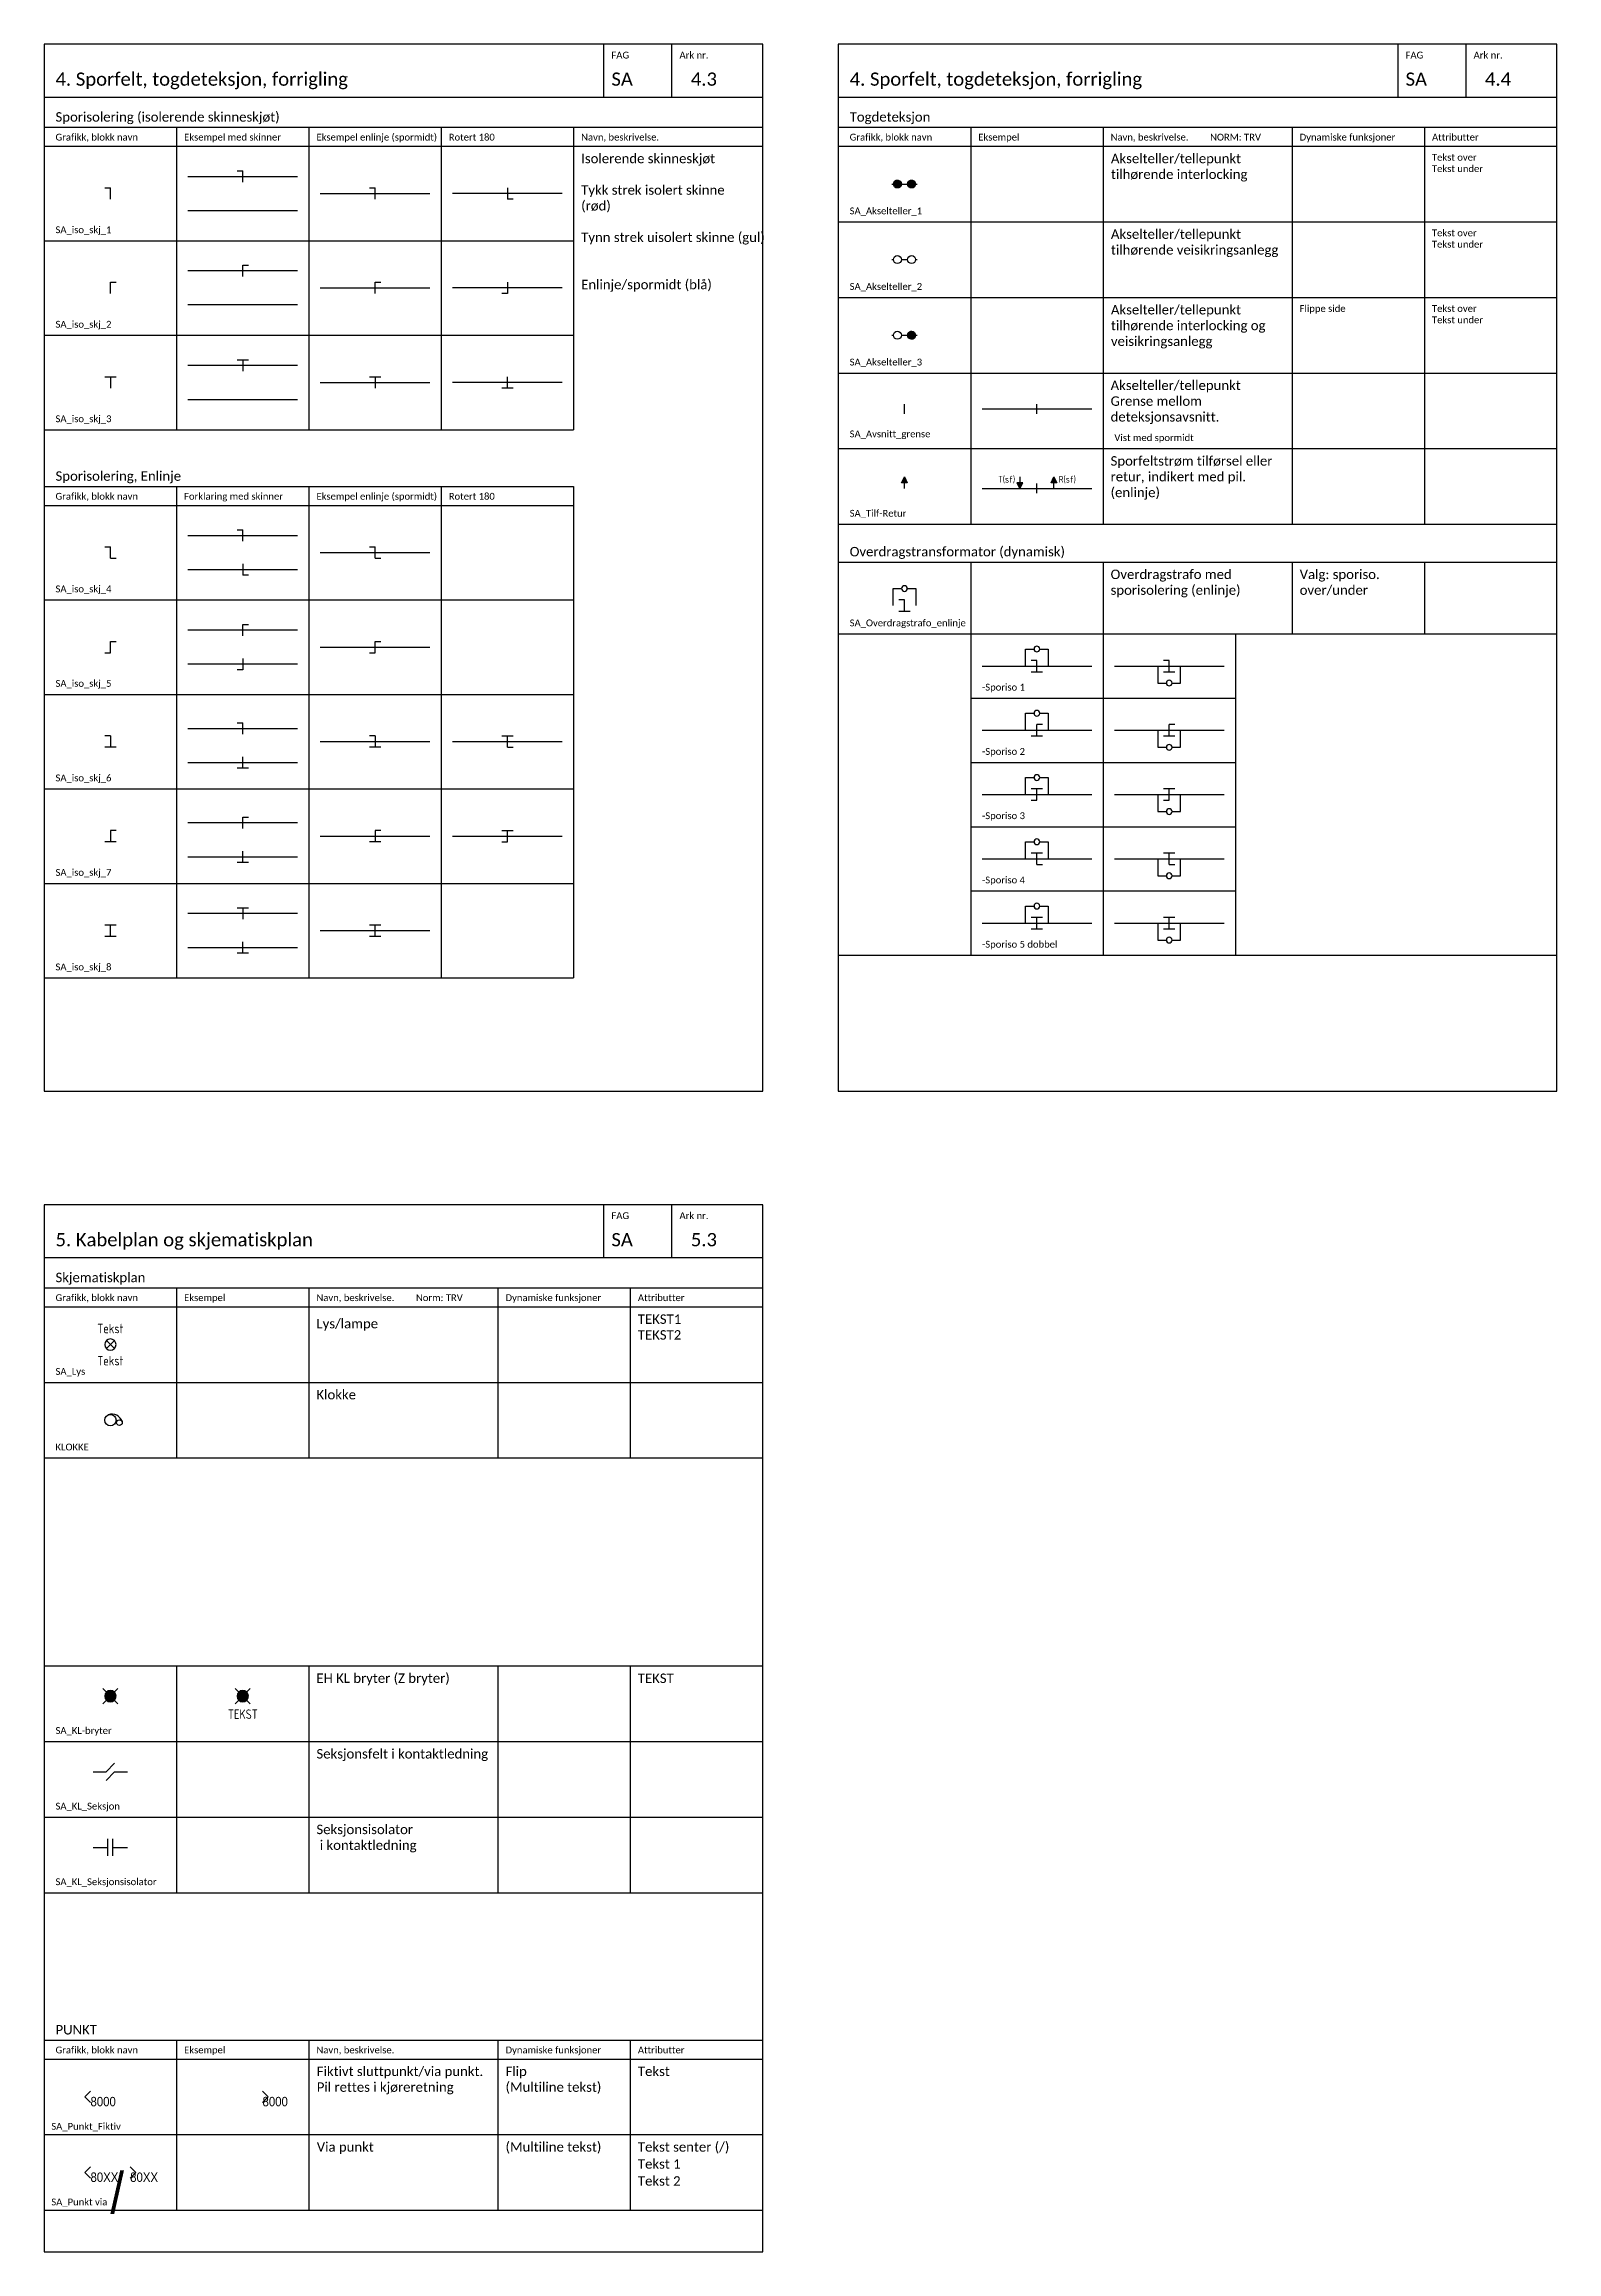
# Model space of a CAD drawing. Header units: millimetres. Extents: x -210 to 2500, y -2763 to 277.
# Drawn here: x 420 to 820, y -1228 to -644 of the extents above; entities that cross this region are included whole.
import ezdxf
from ezdxf.enums import TextEntityAlignment as Align

# ---------------------------------------------------------------- set-up
doc = ezdxf.new("R2018")
doc.units = ezdxf.units.MM
for name, color, linetype in [('RAMME', 5, 'Continuous'), ('RAMME SYMBOLER', 4, 'Continuous'), ('RAMME TEKST', 7, 'Continuous'), ('SIG-Komponenter', 2, 'Continuous'), ('SIG-Signaler', 2, 'Continuous'), ('SIG-SPOR enlinje', 5, 'Continuous'), ('SIG-SPOR-I', 1, 'Continuous'), ('SIG-SPOR-U', 2, 'Continuous'), ('SIG-Sporavsnitt', 2, 'Continuous'), ('SIG-Tekst-18', 4, 'Continuous'), ('SIG_ATT_Tekst18', 4, 'Continuous'), ('SIG_ATT_Tekst25', 2, 'Continuous')]:
    doc.layers.add(name, color=color, linetype=linetype)
doc.styles.add('Calibri', font='calibri.ttf')
doc.styles.add('ISOCP', font='isocp.shx', dxfattribs={"width": 0.9})
doc.styles.get("Standard").update_dxf_attribs({"font": 'txt.shx'})

# ---------------------------------------------------------------- blocks, each defined once
blk = doc.blocks.new('KLOKKE')
at = {"color": 0, "linetype": 'ByBlock', "lineweight": -2}
for centre, radius in [((0, 0), 1.5), ((2.39, -0.65), 0.75)]:
    blk.add_circle(centre, radius, dxfattribs=at)
blk.add_arc((0.47, -1.15), 2.74, 14.46274, 111.8889, dxfattribs=at)
blk = doc.blocks.new('SA_Avsnitt_grense')
at = {"color": 0, "linetype": 'ByBlock', "lineweight": -2}
blk.add_line((0, -1.25), (0, 1.25), dxfattribs=at)
at = {"color": 0, "linetype": 'ByBlock', "lineweight": -2, "const_width": 0.16}
blk.add_lwpolyline([(0, -1.25), (0, 1.25)], dxfattribs=at)
blk = doc.blocks.new('SA_Tilf-Retur')
at = {"linetype": 'ByBlock', "lineweight": -2}
h = blk.add_hatch(color=0, dxfattribs=at)
h.dxf.hatch_style = 1
h.paths.add_polyline_path([(-0.75, 1.5), (0, 3), (0.75, 1.5)])
at = {"color": 0, "linetype": 'ByBlock', "lineweight": -2}
blk.add_lwpolyline([(-0.75, 1.5), (0, 3), (0.75, 1.5)], close=True, dxfattribs=at)
for points in [[(0.7, 1.6), (-0.7, 1.6)], [(0.65, 1.7), (-0.65, 1.7)], [(0.6, 1.8), (-0.6, 1.8)], [(0.55, 1.9), (-0.55, 1.9)], [(0.5, 2), (-0.5, 2)], [(0.45, 2.1), (-0.45, 2.1)], [(0.4, 2.2), (-0.4, 2.2)], [(0.35, 2.3), (-0.35, 2.3)], [(0.3, 2.4), (-0.3, 2.4)], [(0.25, 2.5), (-0.25, 2.5)], [(0.2, 2.6), (-0.2, 2.6)], [(0.15, 2.7), (-0.15, 2.7)], [(0.1, 2.8), (-0.1, 2.8)], [(0.05, 2.9), (-0.05, 2.9)], [(0, 0), (0, 1.5)]]:
    blk.add_lwpolyline(points, dxfattribs=at)
blk = doc.blocks.new('*U492')
at = {"color": 0, "linetype": 'ByBlock', "lineweight": -2}
for points in [[(-3, 0), (-3, 4.5)], [(-3, 4.5), (-0.75, 4.5)], [(0, 1.5), (-1.5, 1.5)], [(0, -1.5), (0, 1.5)], [(0.75, 4.5), (3, 4.5)], [(3, 4.5), (3, 0)], [(-1.5, -1.5), (0, -1.5)], [(0, -1.5), (1.5, -1.5)]]:
    blk.add_lwpolyline(points, dxfattribs=at)
for start, end in [(0, 180), (180, 0)]:
    blk.add_arc((0, 4.5), 0.75, start, end, dxfattribs=at)
blk = doc.blocks.new('*U497')
at = {"color": 0, "linetype": 'ByBlock', "lineweight": -2}
for points in [[(-3, 0), (-3, -4.5)], [(0, 1.5), (-1.5, 1.5)], [(0, -1.5), (0, 1.5)], [(3, -4.5), (3, 0)], [(-3, -4.5), (-0.75, -4.5)], [(-1.5, -1.5), (0, -1.5)], [(0, -1.5), (1.5, -1.5)], [(0.75, -4.5), (3, -4.5)]]:
    blk.add_lwpolyline(points, dxfattribs=at)
for start, end in [(0, 180), (180, 0)]:
    blk.add_arc((0, -4.5), 0.75, start, end, dxfattribs=at)
blk = doc.blocks.new('*U493')
at = {"color": 0, "linetype": 'ByBlock', "lineweight": -2}
for points in [[(-3, 0), (-3, -4.5)], [(0, -1.5), (0, 1.5)], [(1.5, 1.5), (0, 1.5)], [(3, -4.5), (3, 0)], [(-3, -4.5), (-0.75, -4.5)], [(-1.5, -1.5), (0, -1.5)], [(0, -1.5), (1.5, -1.5)], [(0.75, -4.5), (3, -4.5)]]:
    blk.add_lwpolyline(points, dxfattribs=at)
for start, end in [(0, 180), (180, 0)]:
    blk.add_arc((0, -4.5), 0.75, start, end, dxfattribs=at)
blk = doc.blocks.new('*U494')
at = {"color": 0, "linetype": 'ByBlock', "lineweight": -2}
for points in [[(-3, 0), (-3, -4.5)], [(0, 1.5), (-1.5, 1.5)], [(0, -1.5), (0, 1.5)], [(1.5, 1.5), (0, 1.5)], [(3, -4.5), (3, 0)], [(-3, -4.5), (-0.75, -4.5)], [(-1.5, -1.5), (0, -1.5)], [(0.75, -4.5), (3, -4.5)]]:
    blk.add_lwpolyline(points, dxfattribs=at)
for start, end in [(0, 180), (180, 0)]:
    blk.add_arc((0, -4.5), 0.75, start, end, dxfattribs=at)
blk = doc.blocks.new('*U495')
at = {"color": 0, "linetype": 'ByBlock', "lineweight": -2}
for points in [[(-3, 0), (-3, -4.5)], [(0, 1.5), (-1.5, 1.5)], [(0, -1.5), (0, 1.5)], [(1.5, 1.5), (0, 1.5)], [(3, -4.5), (3, 0)], [(-3, -4.5), (-0.75, -4.5)], [(0, -1.5), (1.5, -1.5)], [(0.75, -4.5), (3, -4.5)]]:
    blk.add_lwpolyline(points, dxfattribs=at)
for start, end in [(0, 180), (180, 0)]:
    blk.add_arc((0, -4.5), 0.75, start, end, dxfattribs=at)
blk = doc.blocks.new('*U496')
at = {"color": 0, "linetype": 'ByBlock', "lineweight": -2}
for points in [[(-3, 0), (-3, -4.5)], [(0, 1.5), (-1.5, 1.5)], [(0, -1.5), (0, 1.5)], [(1.5, 1.5), (0, 1.5)], [(3, -4.5), (3, 0)], [(-3, -4.5), (-0.75, -4.5)], [(-1.5, -1.5), (0, -1.5)], [(0, -1.5), (1.5, -1.5)], [(0.75, -4.5), (3, -4.5)]]:
    blk.add_lwpolyline(points, dxfattribs=at)
for start, end in [(0, 180), (180, 0)]:
    blk.add_arc((0, -4.5), 0.75, start, end, dxfattribs=at)
blk = doc.blocks.new('*U488')
at = {"color": 0, "linetype": 'ByBlock', "lineweight": -2}
for points in [[(-3, 0), (-3, 4.5)], [(-3, 4.5), (-0.75, 4.5)], [(0, -1.5), (0, 1.5)], [(1.5, 1.5), (0, 1.5)], [(0.75, 4.5), (3, 4.5)], [(3, 4.5), (3, 0)], [(-1.5, -1.5), (0, -1.5)], [(0, -1.5), (1.5, -1.5)]]:
    blk.add_lwpolyline(points, dxfattribs=at)
for start, end in [(0, 180), (180, 0)]:
    blk.add_arc((0, 4.5), 0.75, start, end, dxfattribs=at)
blk = doc.blocks.new('*U489')
at = {"color": 0, "linetype": 'ByBlock', "lineweight": -2}
for points in [[(-3, 0), (-3, 4.5)], [(-3, 4.5), (-0.75, 4.5)], [(0, 1.5), (-1.5, 1.5)], [(0, -1.5), (0, 1.5)], [(1.5, 1.5), (0, 1.5)], [(0.75, 4.5), (3, 4.5)], [(3, 4.5), (3, 0)], [(-1.5, -1.5), (0, -1.5)]]:
    blk.add_lwpolyline(points, dxfattribs=at)
for start, end in [(0, 180), (180, 0)]:
    blk.add_arc((0, 4.5), 0.75, start, end, dxfattribs=at)
blk = doc.blocks.new('*U490')
at = {"color": 0, "linetype": 'ByBlock', "lineweight": -2}
for points in [[(-3, 0), (-3, 4.5)], [(-3, 4.5), (-0.75, 4.5)], [(0, 1.5), (-1.5, 1.5)], [(0, -1.5), (0, 1.5)], [(1.5, 1.5), (0, 1.5)], [(0.75, 4.5), (3, 4.5)], [(3, 4.5), (3, 0)], [(0, -1.5), (1.5, -1.5)]]:
    blk.add_lwpolyline(points, dxfattribs=at)
for start, end in [(0, 180), (180, 0)]:
    blk.add_arc((0, 4.5), 0.75, start, end, dxfattribs=at)
blk = doc.blocks.new('*U491')
at = {"color": 0, "linetype": 'ByBlock', "lineweight": -2}
for points in [[(-3, 0), (-3, 4.5)], [(-3, 4.5), (-0.75, 4.5)], [(0, 1.5), (-1.5, 1.5)], [(0, -1.5), (0, 1.5)], [(1.5, 1.5), (0, 1.5)], [(0.75, 4.5), (3, 4.5)], [(3, 4.5), (3, 0)], [(-1.5, -1.5), (0, -1.5)], [(0, -1.5), (1.5, -1.5)]]:
    blk.add_lwpolyline(points, dxfattribs=at)
for start, end in [(0, 180), (180, 0)]:
    blk.add_arc((0, 4.5), 0.75, start, end, dxfattribs=at)
blk = doc.blocks.new('SA_KL-bryter')
at = {"linetype": 'ByBlock', "lineweight": -2}
h = blk.add_hatch(color=0, dxfattribs=at)
h.dxf.hatch_style = 1
edge = h.paths.add_edge_path()
edge.add_arc((0, 0), 1.5, 0, 180)
edge.add_arc((0, 0), 1.5, 180, 360)
at = {"color": 0, "linetype": 'ByBlock', "lineweight": -2}
for points in [[(-2, -2), (2, 2)], [(-2, 2), (2, -2)]]:
    blk.add_lwpolyline(points, dxfattribs=at)
blk.add_lwpolyline([(1.5, 0, 1), (-1.5, 0, 1), (1.5, 0, 1)], format="xyb", dxfattribs=at)
for points in [[(1.4, 0, 1), (-1.4, 0, 1)], [(1.3, 0, 1), (-1.3, 0, 1)], [(1.2, 0, 1), (-1.2, 0, 1)], [(1.1, 0, 1), (-1.1, 0, 1)], [(1, 0, 1), (-1, 0, 1)], [(0.9, 0, 1), (-0.9, 0, 1)], [(0.8, 0, 1), (-0.8, 0, 1)], [(0.7, 0, 1), (-0.7, 0, 1)], [(0.6, 0, 1), (-0.6, 0, 1)], [(0.5, 0, 1), (-0.5, 0, 1)], [(0.4, 0, 1), (-0.4, 0, 1)], [(0.3, 0, 1), (-0.3, 0, 1)], [(0.2, 0, 1), (-0.2, 0, 1)], [(0.1, 0, 1), (-0.1, 0, 1)]]:
    blk.add_lwpolyline(points, format="xyb", close=True, dxfattribs=at)
at = {"layer": 'SIG_ATT_Tekst25', "style": 'ISOCP', "width": 0.9}
blk.add_attdef('Bryter', text='', height=2.5, dxfattribs=at).set_placement((0.04, -4.76), align=Align.MIDDLE)
blk = doc.blocks.new('SA_iso_skj_1')
at = {"color": 0, "linetype": 'ByBlock', "lineweight": -2}
for p in [(-1.5, 1.5), (0, -1.5)]:
    blk.add_line(p, (0, 1.5), dxfattribs=at)
blk = doc.blocks.new('SA_iso_skj_2')
at = {"color": 0, "linetype": 'ByBlock', "lineweight": -2}
for p, q in [((0, -1.5), (0, 1.5)), ((0, 1.5), (1.5, 1.5))]:
    blk.add_line(p, q, dxfattribs=at)
blk = doc.blocks.new('SA_iso_skj_3')
at = {"color": 0, "linetype": 'ByBlock', "lineweight": -2}
for p, q in [((-1.5, 1.5), (1.5, 1.5)), ((0, 1.5), (0, -1.5))]:
    blk.add_line(p, q, dxfattribs=at)
blk = doc.blocks.new('SA_iso_skj_4')
at = {"color": 0, "linetype": 'ByBlock', "lineweight": -2}
for p, q in [((-1.5, 1.5), (0, 1.5)), ((0, -1.5), (0, 1.5)), ((0, -1.5), (1.5, -1.5))]:
    blk.add_line(p, q, dxfattribs=at)
blk = doc.blocks.new('SA_iso_skj_5')
at = {"color": 0, "linetype": 'ByBlock', "lineweight": -2}
for p, q in [((0, 1.5), (1.5, 1.5)), ((0, -1.5), (0, 1.5)), ((-1.5, -1.5), (0, -1.5))]:
    blk.add_line(p, q, dxfattribs=at)
blk = doc.blocks.new('SA_iso_skj_6')
at = {"color": 0, "linetype": 'ByBlock'}
for points in [[(0, 1.5), (-1.5, 1.5)], [(0, 1.5), (0, -1.5)], [(0, -1.5), (-1.5, -1.5)], [(1.5, -1.5), (0, -1.5)]]:
    blk.add_lwpolyline(points, dxfattribs=at)
blk = doc.blocks.new('SA_iso_skj_7')
at = {"color": 0, "linetype": 'ByBlock'}
for points in [[(0, 1.5), (0, -1.5)], [(1.5, 1.5), (0, 1.5)], [(0, -1.5), (-1.5, -1.5)], [(1.5, -1.5), (0, -1.5)]]:
    blk.add_lwpolyline(points, dxfattribs=at)
blk = doc.blocks.new('SA_iso_skj_8')
at = {"color": 0, "linetype": 'ByBlock', "lineweight": -2}
for p, q in [((-1.5, 1.5), (1.5, 1.5)), ((0, -1.5), (0, 1.5)), ((-1.5, -1.5), (1.5, -1.5))]:
    blk.add_line(p, q, dxfattribs=at)
blk = doc.blocks.new('SA_KL_Seksjon')
at = {"color": 0, "linetype": 'ByBlock', "lineweight": -2}
for p, q in [((-4.5, 0), (-1.14, 0)), ((-1.14, 0), (1.14, 2.29)), ((-1.14, -2.29), (1.14, 0)), ((1.14, 0), (4.5, 0))]:
    blk.add_line(p, q, dxfattribs=at)
blk = doc.blocks.new('SA_Lys')
at = {"color": 0, "linetype": 'ByBlock', "lineweight": -2}
blk.add_lwpolyline([(1.5, 0, 1), (-1.5, 0, 1), (1.5, 0, 1)], format="xyb", dxfattribs=at)
for points in [[(-1.06, 1.06), (1.06, -1.06)], [(-1.06, -1.06), (1.06, 1.06)]]:
    blk.add_lwpolyline(points, dxfattribs=at)
at = {"layer": 'SIG_ATT_Tekst25', "linetype": 'ByBlock', "lineweight": -2, "style": 'ISOCP', "width": 0.9}
for tag, p in [('TEKST1', (0, 3)), ('TEKST2', (0, -5.52))]:
    blk.add_attdef(tag, text='', height=2.5, dxfattribs=at).set_placement(p, align=Align.CENTER)
blk = doc.blocks.new('*U522')
at = {"color": 0, "linetype": 'ByBlock', "lineweight": -2}
blk.add_lwpolyline([(1.5, 1.5), (0, 0), (1.5, -1.5)], dxfattribs=at)
at = {"layer": 'SIG_ATT_Tekst18', "lineweight": 30, "width": 0.9, "flags": 104}
blk.add_attdef('TEKST', text='', height=1.8, dxfattribs=at).set_placement((1.5, 0), align=Align.MIDDLE_LEFT)
blk = doc.blocks.new('*U521')
at = {"color": 0, "linetype": 'ByBlock', "lineweight": -2}
blk.add_lwpolyline([(-1.5, 1.5), (0, 0), (-1.5, -1.5)], dxfattribs=at)
at = {"layer": 'SIG_ATT_Tekst18', "lineweight": 30, "width": 0.9, "flags": 104}
blk.add_attdef('TEKST', text='', height=1.8, dxfattribs=at).set_placement((-1.5, 0), align=Align.MIDDLE_RIGHT)
blk = doc.blocks.new('SA_Punkt via')
at = {"color": 0, "linetype": 'ByBlock', "lineweight": -2}
for points in [[(-5.25, 1.5), (-6.75, 0), (-5.25, -1.5)], [(5.25, 1.5), (6.75, 0), (5.25, -1.5)]]:
    blk.add_lwpolyline(points, dxfattribs=at)
at = {"layer": 'SIG_ATT_Tekst18', "lineweight": 30, "width": 0.9, "flags": 104}
blk.add_attdef('T1', text='', height=1.8, dxfattribs=at).set_placement((-5.25, 0), align=Align.MIDDLE_LEFT)
at = {"layer": 'SIG_ATT_Tekst18', "lineweight": 30, "width": 0.9, "flags": 106}
blk.add_attdef('T', text='', height=1.8, dxfattribs=at).set_placement((0, 0), align=Align.MIDDLE_CENTER)
at = {"layer": 'SIG_ATT_Tekst18', "lineweight": 30, "width": 0.9, "flags": 104}
blk.add_attdef('T2', text='', height=1.8, dxfattribs=at).set_placement((5.25, 0), align=Align.MIDDLE_RIGHT)
blk = doc.blocks.new('SA_Akselteller_1')
at = {"linetype": 'ByBlock', "lineweight": -2}
h = blk.add_hatch(color=0, dxfattribs=at)
h.dxf.hatch_style = 1
edge = h.paths.add_edge_path()
edge.add_arc((-1.88, 0), 1.05, 0, 360)
h = blk.add_hatch(color=0, dxfattribs=at)
h.dxf.hatch_style = 1
edge = h.paths.add_edge_path()
edge.add_arc((1.88, 0), 1.05, 0, 360)
at = {"color": 0, "linetype": 'ByBlock', "lineweight": -2}
for p, q in [((-3.38, 0), (-2.92, 0)), ((-2.92, 0.03), (-1.9, 1.05)), ((-2.92, -0.02), (-1.86, 1.05)), ((-2.92, -0.06), (-1.82, 1.05)), ((-2.92, 0.08), (-1.95, 1.04)), ((-2.92, -0.1), (-1.77, 1.04)), ((-2.91, 0.13), (-2, 1.04)), ((-2.91, -0.14), (-1.73, 1.04)), ((-2.91, 0.18), (-2.05, 1.03)), ((-2.91, -0.18), (-1.69, 1.03)), ((-2.9, 0.23), (-2.11, 1.02)), ((-2.9, -0.22), (-1.66, 1.02)), ((-2.89, -0.25), (-1.62, 1.02)), ((-2.88, -0.29), (-1.59, 1.01)), ((-2.88, 0.3), (-2.17, 1)), ((-2.87, -0.32), (-1.55, 1)), ((-2.86, 0.36), (-2.24, 0.98)), ((-2.86, -0.36), (-1.52, 0.98)), ((-2.85, -0.39), (-1.48, 0.97)), ((-2.83, -0.42), (-1.45, 0.96)), ((-2.83, 0.44), (-2.31, 0.95)), ((-2.82, -0.45), (-1.42, 0.94)), ((-2.8, -0.48), (-1.39, 0.93)), ((-2.79, -0.51), (-1.36, 0.91)), ((-2.78, 0.53), (-2.41, 0.9)), ((-2.77, -0.54), (-1.34, 0.9)), ((-2.76, -0.57), (-1.31, 0.88)), ((-2.74, -0.59), (-1.28, 0.86)), ((-2.72, -0.62), (-1.25, 0.84)), ((-2.7, -0.65), (-1.23, 0.82)), ((-2.68, -0.67), (-1.2, 0.8)), ((-2.66, -0.7), (-1.18, 0.78)), ((-2.65, 0.71), (-2.59, 0.77)), ((-2.64, -0.72), (-1.16, 0.76)), ((-2.62, -0.74), (-1.13, 0.74)), ((-2.59, -0.76), (-1.11, 0.72)), ((-2.57, -0.78), (-1.09, 0.69)), ((-2.54, -0.81), (-1.07, 0.67)), ((-2.52, -0.83), (-1.05, 0.64)), ((-2.49, -0.85), (-1.03, 0.62)), ((-2.47, -0.86), (-1.01, 0.59)), ((-2.44, -0.88), (-0.99, 0.57)), ((-2.41, -0.9), (-0.98, 0.54)), ((-2.38, -0.92), (-0.96, 0.51)), ((-2.36, -0.93), (-0.94, 0.48)), ((-2.33, -0.95), (-0.93, 0.45)), ((-2.29, -0.96), (-0.92, 0.42)), ((-2.26, -0.97), (-0.9, 0.39)), ((-2.23, -0.99), (-0.89, 0.36)), ((-2.2, -1), (-0.88, 0.32)), ((-2.16, -1.01), (-0.87, 0.29)), ((-2.13, -1.02), (-0.86, 0.25)), ((-2.09, -1.03), (-0.85, 0.22)), ((-2.05, -1.03), (-0.84, 0.18)), ((-2.01, -1.04), (-0.84, 0.14)), ((-1.97, -1.04), (-0.83, 0.1)), ((-1.93, -1.05), (-0.83, 0.06)), ((-1.89, -1.05), (-0.83, 0.01)), ((-0.83, 0), (0.83, 0)), ((0.83, 0.05), (1.82, 1.05)), ((0.83, 0.01), (1.87, 1.05)), ((0.83, -0.04), (1.91, 1.05)), ((0.83, 0.1), (1.77, 1.04)), ((0.83, -0.08), (1.95, 1.04)), ((0.83, -0.12), (2, 1.04)), ((0.84, 0.15), (1.72, 1.04)), ((0.84, -0.16), (2.04, 1.04)), ((0.85, 0.21), (1.67, 1.03)), ((0.85, -0.2), (2.07, 1.03)), ((0.85, -0.24), (2.11, 1.02)), ((0.86, 0.27), (1.61, 1.01)), ((0.86, -0.27), (2.15, 1.01)), ((0.87, -0.31), (2.18, 1)), ((0.88, 0.33), (1.55, 0.99)), ((0.88, -0.34), (2.22, 0.99)), ((0.9, -0.37), (2.25, 0.98)), ((0.91, 0.4), (1.47, 0.97)), ((0.91, -0.41), (2.28, 0.97)), ((0.92, -0.44), (2.31, 0.95)), ((0.94, -0.47), (2.34, 0.94)), ((0.95, 0.49), (1.39, 0.93)), ((0.95, -0.5), (2.37, 0.92)), ((0.97, -0.53), (2.4, 0.91)), ((0.99, -0.55), (2.43, 0.89)), ((1, -0.58), (2.46, 0.87)), ((1.02, 0.6), (1.28, 0.86)), ((1.02, -0.61), (2.48, 0.85)), ((1.04, -0.63), (2.51, 0.83)), ((1.06, -0.66), (2.53, 0.81)), ((1.08, -0.68), (2.56, 0.79)), ((1.1, -0.71), (2.58, 0.77)), ((1.12, -0.73), (2.6, 0.75)), ((1.15, -0.75), (2.63, 0.73)), ((1.17, -0.77), (2.65, 0.71)), ((1.19, -0.8), (2.67, 0.68)), ((1.22, -0.82), (2.69, 0.66)), ((1.24, -0.84), (2.71, 0.63)), ((1.27, -0.85), (2.73, 0.61)), ((1.3, -0.87), (2.75, 0.58)), ((1.32, -0.89), (2.77, 0.55)), ((1.35, -0.91), (2.78, 0.52)), ((1.38, -0.92), (2.8, 0.5)), ((1.41, -0.94), (2.81, 0.47)), ((1.44, -0.95), (2.83, 0.44)), ((1.47, -0.97), (2.84, 0.4)), ((1.5, -0.98), (2.85, 0.37)), ((1.54, -0.99), (2.87, 0.34)), ((1.57, -1), (2.88, 0.31)), ((1.6, -1.01), (2.89, 0.27)), ((1.64, -1.02), (2.9, 0.23)), ((1.68, -1.03), (2.9, 0.2)), ((1.72, -1.04), (2.91, 0.16)), ((1.76, -1.04), (2.92, 0.12)), ((1.8, -1.04), (2.92, 0.08)), ((1.84, -1.05), (2.92, 0.04)), ((2.92, 0), (3.38, 0)), ((-1.84, -1.05), (-0.83, -0.03)), ((-1.8, -1.04), (-0.83, -0.08)), ((-1.75, -1.04), (-0.84, -0.13)), ((-1.69, -1.03), (-0.84, -0.18)), ((-1.64, -1.02), (-0.85, -0.24)), ((-1.58, -1), (-0.87, -0.3)), ((-1.51, -0.98), (-0.89, -0.37)), ((-1.43, -0.95), (-0.93, -0.44)), ((-1.33, -0.9), (-0.98, -0.54)), ((1.88, -1.05), (2.92, -0.01)), ((1.93, -1.05), (2.92, -0.05)), ((1.98, -1.04), (2.92, -0.1)), ((2.03, -1.04), (2.91, -0.15)), ((2.08, -1.03), (2.9, -0.21)), ((2.14, -1.01), (2.89, -0.27)), ((2.21, -0.99), (2.87, -0.33)), ((2.28, -0.97), (2.84, -0.4)), ((2.36, -0.93), (2.8, -0.49)), ((2.48, -0.86), (2.73, -0.6))]:
    blk.add_line(p, q, dxfattribs=at)
for centre in [(-1.88, 0), (1.88, 0)]:
    blk.add_circle(centre, 1.05, dxfattribs=at)
at = {"layer": 'SIG_ATT_Tekst18', "style": 'ISOCP', "width": 0.9}
for tag, p in [('TEKSTOVER', (0, 3)), ('TEKSTUNDER', (0, -3))]:
    blk.add_attdef(tag, text='', height=1.8, dxfattribs=at).set_placement(p, align=Align.MIDDLE)
blk = doc.blocks.new('SA_Akselteller_2')
at = {"color": 0, "linetype": 'ByBlock', "lineweight": -2}
for p, q in [((-3.38, 0), (-2.92, 0)), ((-2.65, 0.71), (-2.59, 0.77)), ((-0.83, 0), (0.83, 0)), ((2.92, 0), (3.38, 0))]:
    blk.add_line(p, q, dxfattribs=at)
for centre in [(-1.88, 0), (1.88, 0)]:
    blk.add_circle(centre, 1.05, dxfattribs=at)
at = {"layer": 'SIG_ATT_Tekst18', "style": 'ISOCP', "width": 0.9}
for tag, p in [('TEKSTOVER', (0, 3)), ('TEKSTUNDER', (0, -3))]:
    blk.add_attdef(tag, text='', height=1.8, dxfattribs=at).set_placement(p, align=Align.MIDDLE)
blk = doc.blocks.new('*U646')
at = {"linetype": 'ByBlock', "lineweight": -2}
h = blk.add_hatch(color=0, dxfattribs=at)
h.dxf.hatch_style = 1
edge = h.paths.add_edge_path()
edge.add_arc((1.88, 0), 1.05, 0, 360)
at = {"color": 0, "linetype": 'ByBlock', "lineweight": -2}
for p, q in [((-3.38, 0), (-2.92, 0)), ((-2.65, 0.71), (-2.59, 0.77)), ((-0.83, 0), (0.83, 0)), ((0.83, 0.05), (1.82, 1.05)), ((0.83, 0.01), (1.87, 1.05)), ((0.83, -0.04), (1.91, 1.05)), ((0.83, 0.1), (1.77, 1.04)), ((0.83, -0.08), (1.95, 1.04)), ((0.83, -0.12), (2, 1.04)), ((0.84, 0.15), (1.72, 1.04)), ((0.84, -0.16), (2.04, 1.04)), ((0.85, 0.21), (1.67, 1.03)), ((0.85, -0.2), (2.07, 1.03)), ((0.85, -0.24), (2.11, 1.02)), ((0.86, 0.27), (1.61, 1.01)), ((0.86, -0.27), (2.15, 1.01)), ((0.87, -0.31), (2.18, 1)), ((0.88, 0.33), (1.55, 0.99)), ((0.88, -0.34), (2.22, 0.99)), ((0.9, -0.37), (2.25, 0.98)), ((0.91, 0.4), (1.47, 0.97)), ((0.91, -0.41), (2.28, 0.97)), ((0.92, -0.44), (2.31, 0.95)), ((0.94, -0.47), (2.34, 0.94)), ((0.95, 0.49), (1.39, 0.93)), ((0.95, -0.5), (2.37, 0.92)), ((0.97, -0.53), (2.4, 0.91)), ((0.99, -0.55), (2.43, 0.89)), ((1, -0.58), (2.46, 0.87)), ((1.02, 0.6), (1.28, 0.86)), ((1.02, -0.61), (2.48, 0.85)), ((1.04, -0.63), (2.51, 0.83)), ((1.06, -0.66), (2.53, 0.81)), ((1.08, -0.68), (2.56, 0.79)), ((1.1, -0.71), (2.58, 0.77)), ((1.12, -0.73), (2.6, 0.75)), ((1.15, -0.75), (2.63, 0.73)), ((1.17, -0.77), (2.65, 0.71)), ((1.19, -0.8), (2.67, 0.68)), ((1.22, -0.82), (2.69, 0.66)), ((1.24, -0.84), (2.71, 0.63)), ((1.27, -0.85), (2.73, 0.61)), ((1.3, -0.87), (2.75, 0.58)), ((1.32, -0.89), (2.77, 0.55)), ((1.35, -0.91), (2.78, 0.52)), ((1.38, -0.92), (2.8, 0.5)), ((1.41, -0.94), (2.81, 0.47)), ((1.44, -0.95), (2.83, 0.44)), ((1.47, -0.97), (2.84, 0.4)), ((1.5, -0.98), (2.85, 0.37)), ((1.54, -0.99), (2.87, 0.34)), ((1.57, -1), (2.88, 0.31)), ((1.6, -1.01), (2.89, 0.27)), ((1.64, -1.02), (2.9, 0.23)), ((1.68, -1.03), (2.9, 0.2)), ((1.72, -1.04), (2.91, 0.16)), ((1.76, -1.04), (2.92, 0.12)), ((1.8, -1.04), (2.92, 0.08)), ((1.84, -1.05), (2.92, 0.04)), ((2.92, 0), (3.38, 0)), ((1.88, -1.05), (2.92, -0.01)), ((1.93, -1.05), (2.92, -0.05)), ((1.98, -1.04), (2.92, -0.1)), ((2.03, -1.04), (2.91, -0.15)), ((2.08, -1.03), (2.9, -0.21)), ((2.14, -1.01), (2.89, -0.27)), ((2.21, -0.99), (2.87, -0.33)), ((2.28, -0.97), (2.84, -0.4)), ((2.36, -0.93), (2.8, -0.49)), ((2.48, -0.86), (2.73, -0.6))]:
    blk.add_line(p, q, dxfattribs=at)
for centre in [(-1.88, 0), (1.88, 0)]:
    blk.add_circle(centre, 1.05, dxfattribs=at)
at = {"layer": 'SIG_ATT_Tekst18', "style": 'ISOCP', "width": 0.9}
for tag, p in [('TEKSTOVER', (0, 3)), ('TEKSTUNDER', (0, -3))]:
    blk.add_attdef(tag, text='', height=1.8, dxfattribs=at).set_placement(p, align=Align.MIDDLE)
blk = doc.blocks.new('SA_KL_Seksjonsisolator')
at = {"color": 0, "linetype": 'ByBlock', "lineweight": -2}
for p, q in [((-4.5, 0), (-0.7, 0)), ((0.69, 0), (4.5, 0))]:
    blk.add_line(p, q, dxfattribs=at)
for p, q in [((-0.7, -2.26), (-0.7, 2.25)), ((0.69, -2.26), (0.69, 2.25))]:
    blk.add_line(p, q)

msp = doc.modelspace()

# ---------------------------------------------------------------- linework, layer by layer
at = {"layer": 'RAMME'}
for points in [[(610, -644), (420, -644), (420, -921), (610, -921)], [(820, -644), (630, -644), (630, -921), (820, -921)], [(610, -951), (420, -951), (420, -1228), (610, -1228)]]:
    msp.add_lwpolyline(points, close=True, dxfattribs=at)
for points in [[(420, -658), (610, -658)], [(630, -658), (820, -658)], [(420, -965), (610, -965)]]:
    msp.add_lwpolyline(points, dxfattribs=at)
at = {"layer": 'RAMME SYMBOLER'}
for p, q in [((568, -658), (568, -644)), ((586, -658), (586, -644)), ((778, -658), (778, -644)), ((796, -658), (796, -644)), ((420, -666), (610, -666)), ((420, -671), (610, -671)), ((455, -666), (455, -746)), ((490, -666), (490, -746)), ((525, -666), (525, -746)), ((560, -666), (560, -746)), ((630, -666), (820, -666)), ((630, -671), (820, -671)), ((665, -666), (665, -771)), ((700, -666), (700, -771)), ((750, -666), (750, -771)), ((785, -666), (785, -771)), ((630, -691), (820, -691)), ((420, -696), (560, -696)), ((630, -711), (820, -711)), ((420, -721), (560, -721)), ((630, -731), (820, -731)), ((420, -746), (560, -746)), ((630, -751), (820, -751)), ((420, -761), (560, -761)), ((455, -761), (455, -891)), ((490, -761), (490, -891)), ((525, -761), (525, -891)), ((560, -761), (560, -891)), ((420, -766), (560, -766)), ((630, -771), (820, -771)), ((630, -781), (820, -781)), ((665, -781), (665, -800)), ((700, -781), (700, -800)), ((750, -781), (750, -800)), ((785, -781), (785, -800)), ((420, -791), (560, -791)), ((630, -800), (820, -800)), ((665, -800), (665, -885)), ((700, -800), (700, -885)), ((735, -800), (735, -885)), ((420, -816), (560, -816)), ((665, -817), (735, -817)), ((665, -834), (735, -834)), ((420, -841), (560, -841)), ((420, -841), (560, -841)), ((665, -851), (735, -851)), ((420, -866), (560, -866)), ((665, -868), (735, -868)), ((630, -885), (820, -885)), ((420, -891), (560, -891)), ((568, -965), (568, -951)), ((586, -965), (586, -951)), ((420, -973), (610, -973)), ((455, -973), (455, -1018)), ((490, -973), (490, -1018)), ((540, -973), (540, -1018)), ((575, -973), (575, -1018)), ((420, -978), (610, -978)), ((420, -998), (610, -998)), ((420, -1018), (610, -1018)), ((420, -1073), (610, -1073)), ((455, -1073), (455, -1133)), ((490, -1073), (490, -1133)), ((540, -1073), (540, -1133)), ((575, -1073), (575, -1133)), ((420, -1093), (610, -1093)), ((420, -1113), (610, -1113)), ((420, -1133), (610, -1133)), ((420, -1172), (610, -1172)), ((455, -1172), (455, -1217)), ((490, -1172), (490, -1217)), ((540, -1172), (540, -1217)), ((575, -1172), (575, -1217)), ((420, -1177), (610, -1177)), ((420, -1197), (610, -1197)), ((420, -1217), (610, -1217))]:
    msp.add_line(p, q, dxfattribs=at)
at = {"layer": 'SIG-SPOR enlinje'}
for p, q in [((493, -683.5), (522, -683.5)), ((557, -683.5), (528, -683.5)), ((493, -708.5), (522, -708.5)), ((557, -708.5), (528, -708.5)), ((493, -733.5), (522, -733.5)), ((557, -733.5), (528, -733.5)), ((668, -740.5), (697, -740.5)), ((668, -761.5), (697, -761.5)), ((493, -778.5), (522, -778.5)), ((493, -803.5), (522, -803.5)), ((668, -808.5), (697, -808.5)), ((703, -808.5), (732, -808.5)), ((493, -828.5), (522, -828.5)), ((528, -828.5), (557, -828.5)), ((668, -825.5), (697, -825.5)), ((703, -825.5), (732, -825.5)), ((668, -842.5), (697, -842.5)), ((703, -842.5), (732, -842.5)), ((493, -853.5), (522, -853.5)), ((528, -853.5), (557, -853.5)), ((668, -859.5), (697, -859.5)), ((703, -859.5), (732, -859.5)), ((493, -878.5), (522, -878.5)), ((668, -876.5), (697, -876.5)), ((703, -876.5), (732, -876.5))]:
    msp.add_line(p, q, dxfattribs=at)
at = {"layer": 'SIG-SPOR-I'}
for points in [[(458, -679), (472.5, -679)], [(458, -688), (487, -688)], [(487, -704), (472.5, -704)], [(487, -713), (458, -713)], [(487, -729), (458, -729)], [(458, -738), (487, -738)], [(458, -774), (472.5, -774)], [(472.5, -783), (487, -783)], [(487, -799), (472.5, -799)], [(472.5, -808), (458, -808)], [(458, -825), (472.5, -825)], [(458, -834), (487, -834)], [(487, -850), (472.5, -850)], [(458, -859), (487, -859)], [(487, -874), (458, -874)], [(458, -883), (487, -883)]]:
    msp.add_lwpolyline(points, dxfattribs=at)
at = {"layer": 'SIG-SPOR-U'}
for points in [[(472.5, -679), (487, -679)], [(472.5, -704), (458, -704)], [(472.5, -774), (487, -774)], [(458, -783), (472.5, -783)], [(472.5, -799), (458, -799)], [(487, -808), (472.5, -808)], [(472.5, -825), (487, -825)], [(472.5, -850), (458, -850)]]:
    msp.add_lwpolyline(points, dxfattribs=at)

# ---------------------------------------------------------------- block references
at = {"layer": 'SIG-Komponenter'}
msp.add_blockref('SA_Lys', (437.5, -988), dxfattribs=at).add_auto_attribs({'TEKST1': 'Tekst', 'TEKST2': 'Tekst'})
for name, p in [('KLOKKE', (437.5, -1008)), ('SA_KL-bryter', (437.5, -1081)), ('SA_KL_Seksjon', (437.5, -1101)), ('SA_KL_Seksjonsisolator', (437.5, -1121))]:
    msp.add_blockref(name, p, dxfattribs=at)
ref = msp.add_blockref('*U522', (430.75, -1187), dxfattribs=at)
lines = msp.add_mtext('\\W0.9000;8000', dxfattribs={"layer": 'SIG_ATT_Tekst18', "insert": (432.25, -1187), "char_height": 2.5, "attachment_point": 1})
ref.add_attrib('TEKST', '', (432.25, -1187), dxfattribs={"flags": 104}).embed_mtext(lines)
ref = msp.add_blockref('*U521', (479.25, -1187), dxfattribs=at)
lines = msp.add_mtext('\\W0.9000;8000', dxfattribs={"layer": 'SIG_ATT_Tekst18', "insert": (477.75, -1187), "char_height": 2.5, "attachment_point": 1})
ref.add_attrib('TEKST', '', (477.75, -1187), dxfattribs={"flags": 104}).embed_mtext(lines)
at = {"layer": 'SIG-Signaler'}
for name, p in [('SA_Akselteller_1', (647.5, -681)), ('SA_Akselteller_2', (647.5, -701)), ('*U646', (647.5, -721))]:
    msp.add_blockref(name, p, dxfattribs=at)
msp.add_blockref('SA_KL-bryter', (472.5, -1081), dxfattribs=at).add_auto_attribs({'Bryter': 'TEKST'})
ref = msp.add_blockref('SA_Punkt via', (437.5, -1207), dxfattribs=at)
lines = msp.add_mtext('\\W0.9000;80XX', dxfattribs={"layer": 'SIG_ATT_Tekst18', "insert": (432.25, -1207), "char_height": 2.5, "attachment_point": 1})
ref.add_attrib('T1', '', (432.25, -1207), dxfattribs={"flags": 104}).embed_mtext(lines)
lines = msp.add_mtext('\\W0.9000;80XX', dxfattribs={"layer": 'SIG_ATT_Tekst18', "insert": (442.75, -1207), "char_height": 2.5, "attachment_point": 1})
ref.add_attrib('T2', '', (442.75, -1207), dxfattribs={"flags": 104}).embed_mtext(lines)
lines = msp.add_mtext('\\W0.9000;/', dxfattribs={"layer": 'SIG_ATT_Tekst18', "insert": (437.5, -1207), "char_height": 10.8, "attachment_point": 1})
ref.add_attrib('T', '', (437.5, -1207), dxfattribs={"flags": 104}).embed_mtext(lines)
at = {"layer": 'SIG-Sporavsnitt'}
for name, p in [('SA_iso_skj_1', (437.5, -683.502)), ('SA_iso_skj_1', (472.5, -679)), ('SA_iso_skj_1', (507.5, -683.5)), ('SA_iso_skj_2', (472.5, -704)), ('SA_iso_skj_2', (437.5, -708.5)), ('SA_iso_skj_2', (507.5, -708.5)), ('SA_iso_skj_3', (472.5, -729)), ('SA_iso_skj_3', (437.5, -733.5)), ('SA_iso_skj_3', (507.5, -733.5)), ('SA_Avsnitt_grense', (647.5, -740.5)), ('SA_Avsnitt_grense', (682.5, -740.5)), ('SA_Tilf-Retur', (647.5, -761.5)), ('SA_Tilf-Retur', (687, -761.5)), ('SA_Avsnitt_grense', (682.5, -761.5)), ('SA_iso_skj_1', (472.5, -774)), ('SA_iso_skj_4', (437.5, -778.5)), ('SA_iso_skj_4', (507.5, -778.5)), ('*U492', (647.5, -792.5)), ('SA_iso_skj_2', (472.5, -799)), ('SA_iso_skj_5', (437.5, -803.5)), ('SA_iso_skj_5', (507.5, -803.5)), ('*U492', (682.5, -808.5)), ('*U497', (717.5, -808.5)), ('*U488', (682.5, -825.5)), ('SA_iso_skj_6', (437.5, -828.5)), ('SA_iso_skj_1', (472.5, -825)), ('SA_iso_skj_6', (507.5, -828.5)), ('*U493', (717.5, -825.5)), ('*U489', (682.5, -842.5)), ('*U494', (717.5, -842.5)), ('SA_iso_skj_7', (437.5, -853.5)), ('SA_iso_skj_2', (472.5, -850)), ('SA_iso_skj_7', (507.5, -853.5)), ('*U490', (682.5, -859.5)), ('*U495', (717.5, -859.5)), ('SA_iso_skj_3', (472.5, -874)), ('*U491', (682.5, -876.5)), ('*U496', (717.5, -876.5)), ('SA_iso_skj_8', (437.5, -878.5)), ('SA_iso_skj_8', (507.5, -878.5))]:
    msp.add_blockref(name, p, dxfattribs=at)
at = {"layer": 'SIG-Sporavsnitt', "rotation": 180}
for name, p in [('SA_iso_skj_1', (542.5, -683.5)), ('SA_iso_skj_2', (542.5, -708.5)), ('SA_iso_skj_3', (542.5, -733.5)), ('SA_iso_skj_1', (472.5, -783)), ('SA_iso_skj_2', (472.5, -808)), ('SA_iso_skj_6', (542.5, -828.5)), ('SA_iso_skj_3', (472.5, -834)), ('SA_iso_skj_7', (542.5, -853.5)), ('SA_iso_skj_3', (472.5, -859)), ('SA_iso_skj_3', (472.5, -883))]:
    msp.add_blockref(name, p, dxfattribs=at)
at = {"layer": 'SIG-Sporavsnitt', "xscale": -1, "rotation": 180}
msp.add_blockref('SA_Tilf-Retur', (678, -758.5), dxfattribs=at)

# ---------------------------------------------------------------- texts
at = {"layer": 'RAMME TEKST', "linetype": 'ByBlock', "style": 'Calibri'}
for s, height, p in [('FAG', 1.8, (570, -647.8)), ('Ark nr.', 1.8, (588, -647.8)), ('FAG', 1.8, (780, -647.8)), ('Ark nr.', 1.8, (798, -647.8)), ('4. Sporfelt, togdeteksjon, forrigling', 3.5, (423, -655)), ('SA', 3.5, (570, -655)), ('4.3', 3.5, (591, -655)), ('4. Sporfelt, togdeteksjon, forrigling', 3.5, (633, -655)), ('SA', 3.5, (780, -655)), ('4.4', 3.5, (801, -655)), ('Sporisolering (isolerende skinneskjøt)', 2.5, (423, -664.5)), ('Togdeteksjon', 2.5, (633, -664.5)), ('Grafikk, blokk navn', 1.8, (423, -669.5)), ('Eksempel med skinner', 1.8, (457, -669.5)), ('Eksempel enlinje (spormidt)', 1.8, (492, -669.5)), ('Rotert 180', 1.8, (527, -669.5)), ('Navn, beskrivelse.', 1.8, (562, -669.5)), ('Grafikk, blokk navn', 1.8, (633, -669.5)), ('Eksempel', 1.8, (667, -669.5)), ('Eksempel', 1.8, (667, -669.5)), ('Navn, beskrivelse.         NORM: TRV', 1.8, (702, -669.5)), ('Dynamiske funksjoner', 1.8, (752, -669.5)), ('Attributter', 1.8, (787, -669.5)), ('SA_Akselteller_1', 1.8, (633, -689)), ('SA_iso_skj_1', 1.8, (423, -694)), ('SA_Akselteller_2', 1.8, (633, -709)), ('SA_iso_skj_2', 1.8, (423, -719)), ('SA_Akselteller_3', 1.8, (633, -729)), ('SA_iso_skj_3', 1.8, (423, -744)), ('SA_Avsnitt_grense ', 1.8, (633, -748)), ('Vist med spormidt', 1.8, (703, -749)), ('Sporisolering, Enlinje', 2.5, (423, -759.5)), ('Grafikk, blokk navn', 1.8, (423, -764.5)), ('Forklaring med skinner', 1.8, (457, -764.5)), ('Eksempel enlinje (spormidt)', 1.8, (492, -764.5)), ('Rotert 180', 1.8, (527, -764.5)), ('SA_Tilf-Retur', 1.8, (633, -769)), ('Overdragstransformator (dynamisk)', 2.5, (633, -779.5)), ('SA_iso_skj_4', 1.8, (423, -789)), ('SA_Overdragstrafo_enlinje', 1.8, (633, -798)), ('SA_iso_skj_5', 1.8, (423, -814)), ('-Sporiso 1', 1.8, (668, -815)), ('-Sporiso 2', 1.8, (668, -832)), ('SA_iso_skj_6', 1.8, (423, -839)), ('-Sporiso 3', 1.8, (668, -849)), ('SA_iso_skj_7', 1.8, (423, -864)), ('-Sporiso 4', 1.8, (668, -866)), ('-Sporiso 5 dobbel', 1.8, (668, -883)), ('SA_iso_skj_8', 1.8, (423, -889)), ('FAG', 1.8, (570, -954.8)), ('Ark nr.', 1.8, (588, -954.8)), ('5. Kabelplan og skjematiskplan', 3.5, (423, -962)), ('SA', 3.5, (570, -962)), ('5.3', 3.5, (591, -962)), ('Skjematiskplan', 2.5, (423, -971.5)), ('Grafikk, blokk navn', 1.8, (423, -976.5)), ('Eksempel', 1.8, (457, -976.5)), ('Navn, beskrivelse.         Norm: TRV', 1.8, (492, -976.5)), ('Dynamiske funksjoner', 1.8, (542, -976.5)), ('Attributter', 1.8, (577, -976.5)), ('SA_Lys', 1.8, (423, -996)), ('KLOKKE', 1.8, (423, -1016)), ('SA_KL-bryter', 1.8, (423, -1091)), ('SA_KL_Seksjon', 1.8, (423, -1111)), ('SA_KL_Seksjonsisolator', 1.8, (423, -1131)), ('PUNKT', 2.5, (423, -1170.5)), ('Grafikk, blokk navn', 1.8, (423, -1175.5)), ('Eksempel', 1.8, (457, -1175.5)), ('Navn, beskrivelse.', 1.8, (492, -1175.5)), ('Dynamiske funksjoner', 1.8, (542, -1175.5)), ('Attributter', 1.8, (577, -1175.5)), ('SA_Punkt_Fiktiv', 1.8, (421.89, -1195.705)), ('SA_Punkt via', 1.8, (421.89, -1215.705))]:
    msp.add_text(s, height=height, dxfattribs=at).set_placement(p)
at = {"layer": 'RAMME TEKST', "style": 'Calibri'}
for s, p in [('Tekst', (577, -1181.5)), ('Tekst senter (/)', (577, -1201.5)), ('Tekst 1', (577, -1206)), ('Tekst 2', (577, -1210.5))]:
    msp.add_text(s, height=2.5, dxfattribs=at).set_placement(p)
at = {"layer": 'RAMME TEKST', "linetype": 'ByBlock', "char_height": 2.5, "attachment_point": 1, "style": 'Calibri'}
for s, insert, width in [('Isolerende skinneskjøt\\P\\PTykk strek isolert skinne\\P(rød)\\P\\PTynn strek uisolert skinne (gul)\\P\\P\\PEnlinje/spormidt (blå)', (562, -673), 48), ('Akselteller/tellepunkt\\PGrense mellom deteksjonsavsnitt.', (702, -733), 46), ('Sporfeltstrøm tilførsel eller  retur, indikert med pil.\\P(enlinje)', (702, -753), 46), ('Overdragstrafo med sporisolering (enlinje)', (702, -783), 46), ('Valg: sporiso. over/under', (752, -783), 31.31787), ('Lys/lampe', (492, -981.2), 46), ('Klokke', (492, -1000), 46), ('EH KL bryter (Z bryter)', (492, -1075), 46), ('Flip\\P(Multiline tekst)', (542, -1179), 33), ('(Multiline tekst)', (542, -1199), 33)]:
    msp.add_mtext(s, dxfattribs=dict(at, insert=insert, width=width))
at = {"layer": 'RAMME TEKST', "lineweight": -2, "char_height": 2.5, "width": 44.23355, "attachment_point": 1, "style": 'Calibri'}
for s, insert in [('Akselteller/tellepunkt tilhørende interlocking', (702.087, -673)), ('Akselteller/tellepunkt tilhørende veisikringsanlegg', (702.087, -693)), ('Akselteller/tellepunkt tilhørende interlocking og veisikringsanlegg', (702.087, -713)), ('Fiktivt sluttpunkt/via punkt.\\PPil rettes i kjøreretning', (492.087, -1179)), ('Via punkt', (492.087, -1199))]:
    msp.add_mtext(s, dxfattribs=dict(at, insert=insert))
at = {"layer": 'RAMME TEKST', "linetype": 'ByBlock', "lineweight": -2, "width": 26.77885, "attachment_point": 1, "style": 'Calibri'}
for s, insert, char_height in [('Tekst over\\PTekst under', (786.971, -673.025), 1.8), ('Tekst over\\PTekst under', (786.971, -693.025), 1.8), ('Flippe side', (751.971, -713.025), 1.8), ('Tekst over\\PTekst under', (786.971, -713.025), 1.8), ('TEKST1\\PTEKST2', (576.971, -980.025), 2.5), ('TEKST', (576.971, -1075.025), 2.5)]:
    msp.add_mtext(s, dxfattribs=dict(at, insert=insert, char_height=char_height))
at = {"layer": 'RAMME TEKST', "linetype": 'ByBlock', "char_height": 2.5, "attachment_point": 1, "style": 'Calibri'}
for s, insert in [('Seksjonsfelt i kontaktledning', (492, -1095)), ('Seksjonsisolator\\P i kontaktledning', (492, -1115))]:
    msp.add_mtext_dynamic_manual_height_columns(s, width=46, gutter_width=6.5, heights=[0], dxfattribs=dict(at, insert=insert))
at = {"layer": 'SIG-Tekst-18', "style": 'ISOCP', "width": 0.9}
msp.add_text('T(sf)', height=1.8, dxfattribs=at).set_placement((676.75, -760), align=Align.RIGHT)
msp.add_text('R(sf)', height=1.8, dxfattribs=at).set_placement((688.25, -760))

doc.saveas('drawing.dxf')
